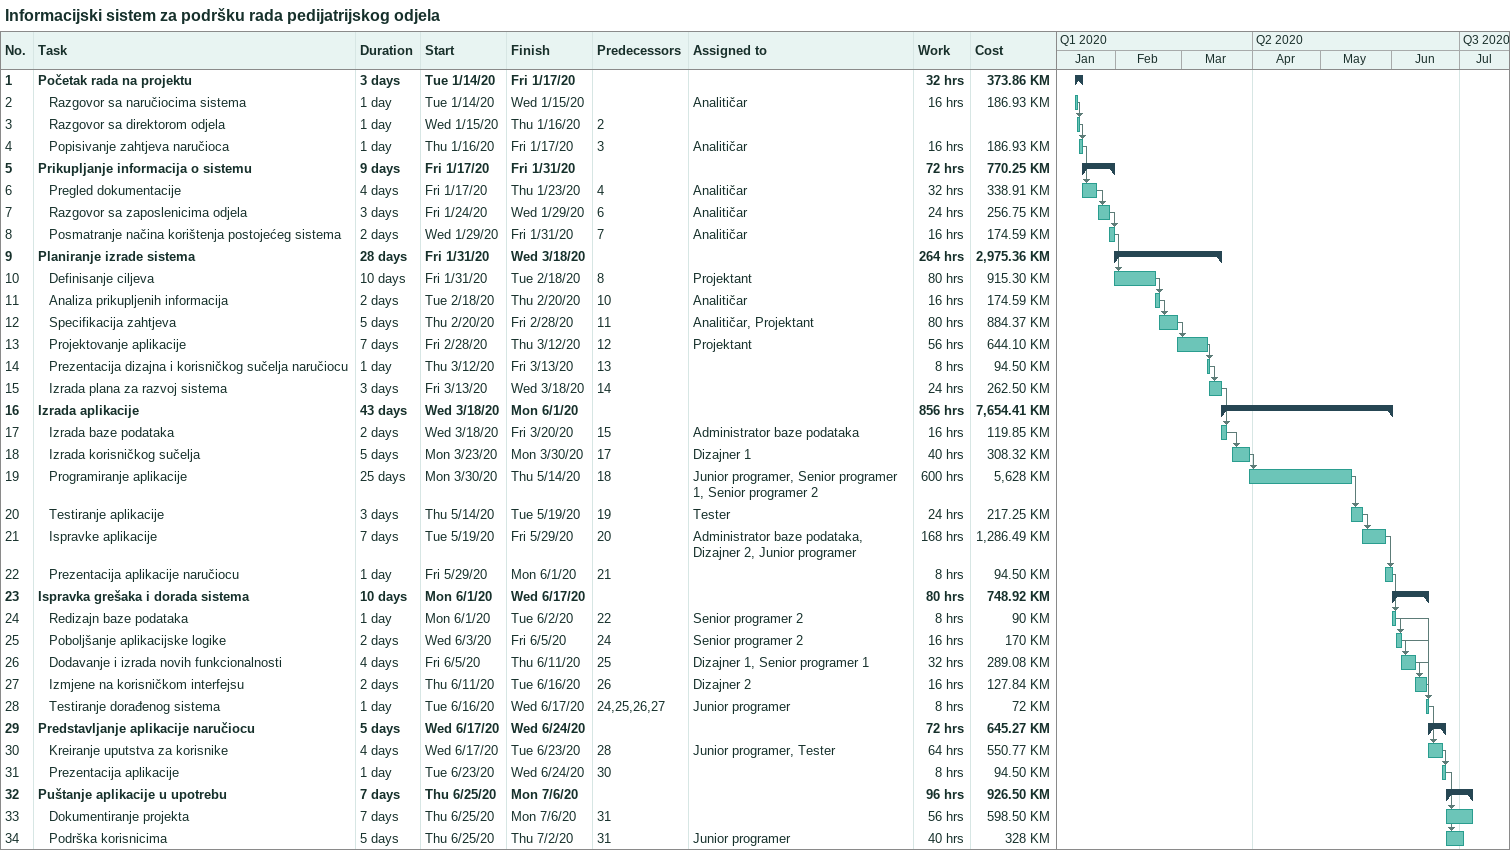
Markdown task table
Informacijski sistem za podršku rada pedijatrijskog odjela

| ID | Level | Task | Duration | Start | Finish | Predecessors | Resources | Work (h) | Cost (KM) |
|---|---|---|---|---|---|---|---|---|---|
| 1 | 1 | **Početak rada na projektu** | 3d | 2020-01-14 | 2020-01-17 |  |  | 32 | 373.86 |
| 2 | 2 | Razgovor sa naručiocima sistema | 1d | 2020-01-14 | 2020-01-15 |  | Analitičar | 16 | 186.93 |
| 3 | 2 | Razgovor sa direktorom odjela | 1d | 2020-01-15 | 2020-01-16 | 2 |  |  |  |
| 4 | 2 | Popisivanje zahtjeva naručioca | 1d | 2020-01-16 | 2020-01-17 | 3 | Analitičar | 16 | 186.93 |
| 5 | 1 | **Prikupljanje informacija o sistemu** | 9d | 2020-01-17 | 2020-01-31 |  |  | 72 | 770.25 |
| 6 | 2 | Pregled dokumentacije | 4d | 2020-01-17 | 2020-01-23 | 4 | Analitičar | 32 | 338.91 |
| 7 | 2 | Razgovor sa zaposlenicima odjela | 3d | 2020-01-24 | 2020-01-29 | 6 | Analitičar | 24 | 256.75 |
| 8 | 2 | Posmatranje načina korištenja postojećeg sistema | 2d | 2020-01-29 | 2020-01-31 | 7 | Analitičar | 16 | 174.59 |
| 9 | 1 | **Planiranje izrade sistema** | 28d | 2020-01-31 | 2020-03-18 |  |  | 264 | 2975.36 |
| 10 | 2 | Definisanje ciljeva | 10d | 2020-01-31 | 2020-02-18 | 8 | Projektant | 80 | 915.30 |
| 11 | 2 | Analiza prikupljenih informacija | 2d | 2020-02-18 | 2020-02-20 | 10 | Analitičar | 16 | 174.59 |
| 12 | 2 | Specifikacija zahtjeva | 5d | 2020-02-20 | 2020-02-28 | 11 | Analitičar, Projektant | 80 | 884.37 |
| 13 | 2 | Projektovanje aplikacije | 7d | 2020-02-28 | 2020-03-12 | 12 | Projektant | 56 | 644.10 |
| 14 | 2 | Prezentacija dizajna i korisničkog sučelja naručiocu | 1d | 2020-03-12 | 2020-03-13 | 13 |  | 8 | 94.50 |
| 15 | 2 | Izrada plana za razvoj sistema | 3d | 2020-03-13 | 2020-03-18 | 14 |  | 24 | 262.50 |
| 16 | 1 | **Izrada aplikacije** | 43d | 2020-03-18 | 2020-06-01 |  |  | 856 | 7654.41 |
| 17 | 2 | Izrada baze podataka | 2d | 2020-03-18 | 2020-03-20 | 15 | Administrator baze podataka | 16 | 119.85 |
| 18 | 2 | Izrada korisničkog sučelja | 5d | 2020-03-23 | 2020-03-30 | 17 | Dizajner 1 | 40 | 308.32 |
| 19 | 2 | Programiranje aplikacije | 25d | 2020-03-30 | 2020-05-14 | 18 | Junior programer, Senior programer 1, Senior programer 2 | 600 | 5628 |
| 20 | 2 | Testiranje aplikacije | 3d | 2020-05-14 | 2020-05-19 | 19 | Tester | 24 | 217.25 |
| 21 | 2 | Ispravke aplikacije | 7d | 2020-05-19 | 2020-05-29 | 20 | Administrator baze podataka, Dizajner 2, Junior programer | 168 | 1286.49 |
| 22 | 2 | Prezentacija aplikacije naručiocu | 1d | 2020-05-29 | 2020-06-01 | 21 |  | 8 | 94.50 |
| 23 | 1 | **Ispravka grešaka i dorada sistema** | 10d | 2020-06-01 | 2020-06-17 |  |  | 80 | 748.92 |
| 24 | 2 | Redizajn baze podataka | 1d | 2020-06-01 | 2020-06-02 | 22 | Senior programer 2 | 8 | 90 |
| 25 | 2 | Poboljšanje aplikacijske logike | 2d | 2020-06-03 | 2020-06-05 | 24 | Senior programer 2 | 16 | 170 |
| 26 | 2 | Dodavanje i izrada novih funkcionalnosti | 4d | 2020-06-05 | 2020-06-11 | 25 | Dizajner 1, Senior programer 1 | 32 | 289.08 |
| 27 | 2 | Izmjene na korisničkom interfejsu | 2d | 2020-06-11 | 2020-06-16 | 26 | Dizajner 2 | 16 | 127.84 |
| 28 | 2 | Testiranje dorađenog sistema | 1d | 2020-06-16 | 2020-06-17 | 24, 25, 26, 27 | Junior programer | 8 | 72 |
| 29 | 1 | **Predstavljanje aplikacije naručiocu** | 5d | 2020-06-17 | 2020-06-24 |  |  | 72 | 645.27 |
| 30 | 2 | Kreiranje uputstva za korisnike | 4d | 2020-06-17 | 2020-06-23 | 28 | Junior programer, Tester | 64 | 550.77 |
| 31 | 2 | Prezentacija aplikacije | 1d | 2020-06-23 | 2020-06-24 | 30 |  | 8 | 94.50 |
| 32 | 1 | **Puštanje aplikacije u upotrebu** | 7d | 2020-06-25 | 2020-07-06 |  |  | 96 | 926.50 |
| 33 | 2 | Dokumentiranje projekta | 7d | 2020-06-25 | 2020-07-06 | 31 |  | 56 | 598.50 |
| 34 | 2 | Podrška korisnicima | 5d | 2020-06-25 | 2020-07-02 | 31 | Junior programer | 40 | 328 |
